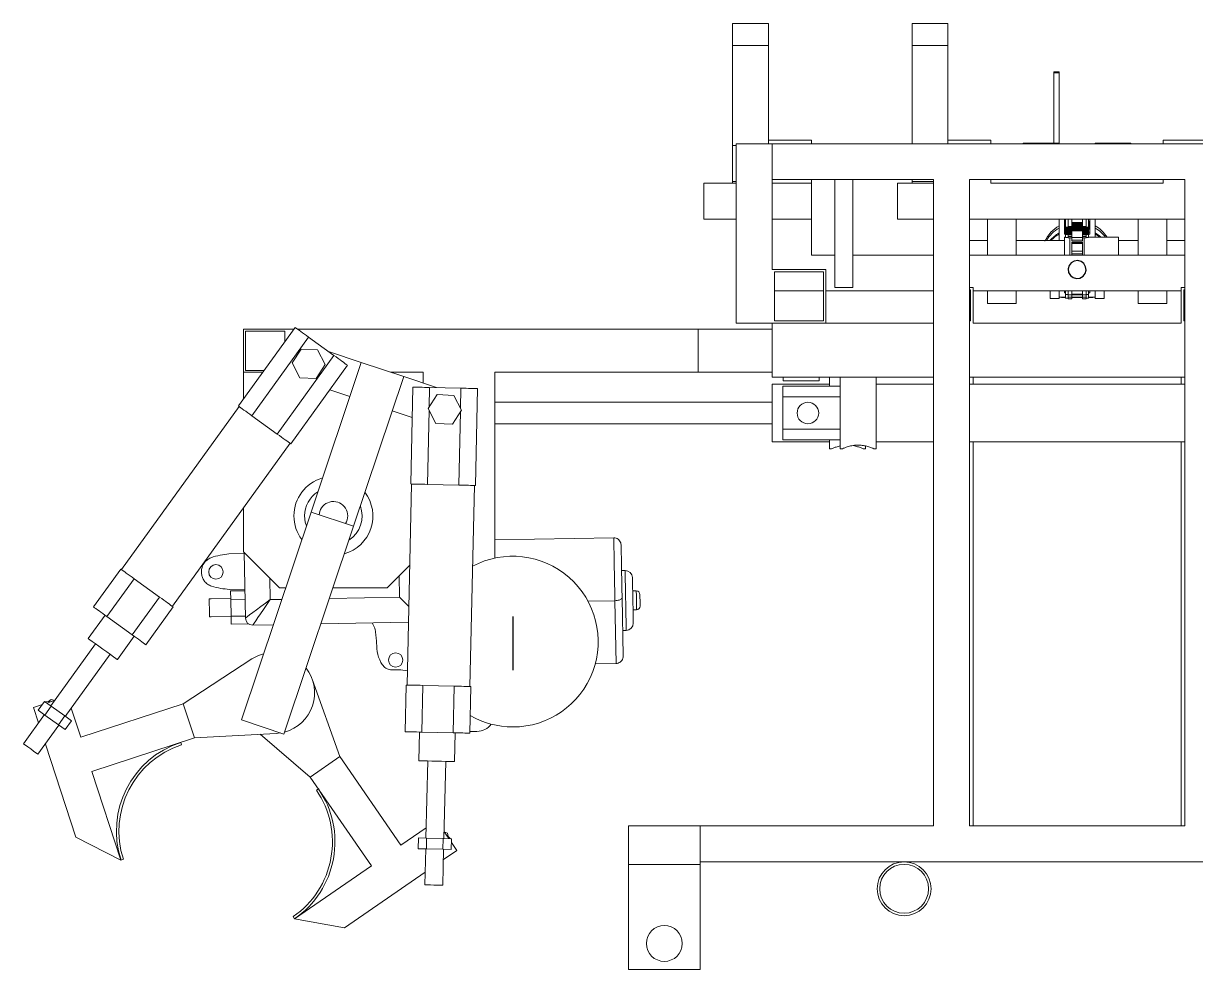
# Model space of a CAD drawing. Header units: millimetres. Extents: x 0 to 1189, y 0 to 841.
# Drawn here: x 503.9 to 569.3, y 189.7 to 242.4 of the extents above; entities that cross this region are included whole.
import ezdxf

# ---------------------------------------------------------------- set-up
doc = ezdxf.new("R2010")
doc.units = ezdxf.units.MM
doc.linetypes.add('CENTERX2', pattern=[20.32, 12.7, -2.54, 2.54, -2.54])

msp = doc.modelspace()

# ---------------------------------------------------------------- linework, layer by layer
at = {"color": 7, "linetype": 'Continuous', "lineweight": 15}
for p, q in [((545.456, 242.382), (543.456, 242.382)), ((555.456, 242.382), (553.456, 242.382)), ((545.456, 241.15), (543.456, 241.15)), ((543.456, 241.15), (543.456, 235.582)), ((545.456, 241.15), (545.456, 235.882)), ((555.456, 241.15), (553.456, 241.15)), ((553.456, 241.15), (553.456, 235.682)), ((555.456, 241.15), (555.456, 235.882)), ((561.656, 239.682), (561.356, 239.682)), ((561.356, 239.636), (561.356, 239.682)), ((561.356, 239.636), (561.656, 239.636)), ((561.356, 235.723), (561.356, 239.636)), ((561.656, 239.636), (561.656, 239.682)), ((561.656, 235.723), (561.656, 239.636)), ((545.456, 235.882), (547.856, 235.882)), ((545.456, 235.682), (545.456, 235.882)), ((547.856, 235.882), (547.856, 235.682)), ((555.456, 235.882), (555.456, 235.682)), ((557.856, 235.882), (555.456, 235.882)), ((557.856, 235.682), (557.856, 235.882)), ((567.456, 235.882), (567.456, 235.682)), ((569.856, 235.882), (567.456, 235.882)), ((543.656, 235.582), (543.456, 235.582)), ((543.456, 235.582), (543.456, 233.582)), ((545.656, 235.682), (543.656, 235.682)), ((543.656, 235.682), (543.656, 225.682)), ((545.656, 233.682), (545.656, 235.682)), ((545.656, 235.682), (579.656, 235.682)), ((561.656, 235.723), (559.656, 235.723)), ((559.656, 235.682), (559.656, 235.723)), ((561.656, 235.682), (561.656, 235.723)), ((563.656, 235.682), (563.656, 235.723)), ((563.656, 235.723), (565.656, 235.723)), ((565.656, 235.682), (565.656, 235.723)), ((541.856, 233.482), (541.856, 231.482)), ((541.856, 233.482), (543.656, 233.482)), ((543.656, 233.582), (543.456, 233.582)), ((543.456, 233.582), (543.456, 233.482)), ((545.656, 233.682), (554.656, 233.682)), ((545.656, 233.682), (545.656, 228.682)), ((547.856, 233.482), (545.656, 233.482)), ((547.856, 233.682), (547.856, 233.482)), ((547.856, 233.482), (547.856, 231.482)), ((549.156, 233.682), (549.156, 227.682)), ((550.156, 227.682), (550.156, 233.682)), ((552.656, 233.482), (552.656, 231.482)), ((554.656, 233.482), (552.656, 233.482)), ((553.456, 233.682), (553.456, 233.582)), ((554.656, 233.582), (553.456, 233.582)), ((553.456, 233.582), (553.456, 233.482)), ((554.656, 197.682), (554.656, 233.682)), ((556.656, 233.682), (568.656, 233.682)), ((556.656, 197.682), (556.656, 233.682)), ((557.856, 233.482), (557.856, 233.682)), ((567.456, 233.482), (557.856, 233.482)), ((567.456, 233.682), (567.456, 233.482)), ((568.656, 197.682), (568.656, 233.682)), ((541.856, 231.482), (543.656, 231.482)), ((545.656, 231.482), (547.856, 231.482)), ((547.856, 229.482), (547.856, 231.482)), ((554.656, 231.482), (552.656, 231.482)), ((568.656, 231.482), (556.656, 231.482)), ((557.656, 229.482), (557.656, 231.482)), ((559.256, 229.482), (559.256, 231.482)), ((561.656, 231.482), (561.656, 230.286)), ((561.956, 231.482), (561.956, 231.343)), ((561.956, 231.343), (562.016, 231.343)), ((561.956, 231.343), (561.956, 231.297)), ((561.956, 231.297), (562.016, 231.297)), ((561.956, 231.297), (561.956, 231.251)), ((561.956, 231.251), (562.016, 231.251)), ((561.956, 231.251), (561.956, 231.205)), ((561.956, 231.205), (562.016, 231.205)), ((561.956, 231.205), (561.956, 231.159)), ((562.016, 231.043), (562.016, 231.482)), ((562.156, 231.069), (562.156, 231.482)), ((562.356, 231.069), (562.356, 231.482)), ((562.356, 231.289), (562.956, 231.289)), ((562.356, 231.243), (562.956, 231.243)), ((562.956, 231.069), (562.956, 231.482)), ((563.156, 231.069), (563.156, 231.482)), ((563.296, 231.043), (563.296, 231.482)), ((563.296, 231.343), (563.356, 231.343)), ((563.296, 231.297), (563.356, 231.297)), ((563.296, 231.251), (563.356, 231.251)), ((563.296, 231.205), (563.356, 231.205)), ((563.356, 231.482), (563.356, 231.343)), ((563.356, 231.343), (563.356, 231.297)), ((563.356, 231.297), (563.356, 231.251)), ((563.356, 231.251), (563.356, 231.205)), ((563.356, 231.205), (563.356, 231.159)), ((563.656, 231.482), (563.656, 230.482)), ((566.056, 229.482), (566.056, 231.482)), ((567.656, 229.482), (567.656, 231.482)), ((561.956, 231.159), (562.016, 231.159)), ((561.956, 231.159), (561.956, 231.113)), ((561.956, 231.113), (562.016, 231.113)), ((561.956, 231.113), (561.956, 231.066)), ((561.956, 231.066), (562.016, 231.066)), ((561.956, 231.066), (561.956, 231.02)), ((561.956, 231.02), (562.016, 231.02)), ((561.956, 231.02), (561.956, 230.974)), ((561.956, 230.974), (562.016, 230.974)), ((561.956, 230.974), (561.956, 230.928)), ((561.956, 230.928), (562.016, 230.928)), ((561.956, 230.928), (561.956, 230.76)), ((561.956, 230.76), (562.016, 230.76)), ((561.956, 230.76), (561.956, 230.65)), ((561.956, 230.65), (562.016, 230.65)), ((562.016, 231.043), (562.156, 231.043)), ((562.016, 230.997), (562.016, 231.043)), ((562.016, 230.997), (562.156, 230.997)), ((562.016, 230.951), (562.016, 230.997)), ((562.016, 230.951), (562.156, 230.951)), ((562.016, 230.905), (562.016, 230.951)), ((562.016, 230.905), (562.156, 230.905)), ((562.016, 230.859), (562.016, 230.905)), ((562.016, 230.859), (562.156, 230.859)), ((562.016, 230.813), (562.016, 230.859)), ((562.016, 230.813), (562.156, 230.813)), ((562.016, 230.766), (562.016, 230.813)), ((562.016, 230.766), (562.156, 230.766)), ((562.016, 230.72), (562.016, 230.766)), ((562.016, 230.72), (562.156, 230.72)), ((562.016, 230.674), (562.016, 230.72)), ((562.016, 230.674), (562.156, 230.674)), ((562.016, 230.628), (562.016, 230.674)), ((562.016, 230.628), (562.156, 230.628)), ((562.016, 230.46), (562.016, 230.628)), ((562.156, 231.023), (562.156, 231.07)), ((562.156, 231.069), (562.356, 231.069)), ((562.156, 231.023), (562.356, 231.023)), ((562.156, 230.977), (562.156, 231.023)), ((562.156, 230.977), (562.356, 230.977)), ((562.156, 230.931), (562.156, 230.977)), ((562.156, 230.931), (562.356, 230.931)), ((562.156, 230.885), (562.156, 230.931)), ((562.156, 230.885), (562.356, 230.885)), ((562.156, 230.839), (562.156, 230.885)), ((562.156, 230.839), (562.356, 230.839)), ((562.156, 230.793), (562.156, 230.839)), ((562.156, 230.793), (562.356, 230.793)), ((562.156, 230.746), (562.156, 230.793)), ((562.156, 230.7), (562.156, 230.747)), ((562.156, 230.746), (562.356, 230.746)), ((562.156, 230.654), (562.156, 230.701)), ((562.156, 230.7), (562.356, 230.7)), ((562.156, 230.654), (562.356, 230.654)), ((562.156, 230.608), (562.156, 230.654)), ((562.156, 230.608), (562.356, 230.608)), ((562.156, 230.514), (562.156, 230.608)), ((562.356, 231.197), (562.956, 231.197)), ((562.356, 231.151), (562.956, 231.151)), ((562.356, 231.105), (562.956, 231.105)), ((562.356, 231.023), (562.356, 231.07)), ((562.356, 231.059), (562.956, 231.059)), ((562.356, 230.977), (562.356, 231.023)), ((562.356, 231.013), (562.956, 231.013)), ((562.356, 230.931), (562.356, 230.977)), ((562.356, 230.966), (562.956, 230.966)), ((562.356, 230.885), (562.356, 230.931)), ((562.356, 230.92), (562.956, 230.92)), ((562.356, 230.839), (562.356, 230.885)), ((562.356, 230.874), (562.956, 230.874)), ((562.356, 230.793), (562.356, 230.839)), ((562.356, 230.828), (562.956, 230.828)), ((562.356, 230.746), (562.356, 230.793)), ((562.356, 230.7), (562.356, 230.747)), ((562.356, 230.654), (562.356, 230.701)), ((562.356, 230.608), (562.356, 230.654)), ((562.356, 230.514), (562.356, 230.608)), ((562.356, 230.582), (562.356, 230.466)), ((562.956, 231.023), (562.956, 231.07)), ((562.956, 231.069), (563.156, 231.069)), ((562.956, 231.023), (563.156, 231.023)), ((562.956, 230.977), (562.956, 231.023)), ((562.956, 230.977), (563.156, 230.977)), ((562.956, 230.931), (562.956, 230.977)), ((562.956, 230.931), (563.156, 230.931)), ((562.956, 230.885), (562.956, 230.931)), ((562.956, 230.885), (563.156, 230.885)), ((562.956, 230.839), (562.956, 230.885)), ((562.956, 230.839), (563.156, 230.839)), ((562.956, 230.793), (562.956, 230.839)), ((562.956, 230.793), (563.156, 230.793)), ((562.956, 230.746), (562.956, 230.793)), ((562.956, 230.7), (562.956, 230.747)), ((562.956, 230.746), (563.156, 230.746)), ((562.956, 230.654), (562.956, 230.701)), ((562.956, 230.7), (563.156, 230.7)), ((562.956, 230.654), (563.156, 230.654)), ((562.956, 230.608), (562.956, 230.654)), ((562.956, 230.608), (563.156, 230.608)), ((562.956, 230.514), (562.956, 230.608)), ((562.956, 230.582), (562.956, 230.466)), ((563.156, 231.023), (563.156, 231.07)), ((563.156, 231.043), (563.296, 231.043)), ((563.156, 230.977), (563.156, 231.023)), ((563.156, 230.997), (563.296, 230.997)), ((563.156, 230.931), (563.156, 230.977)), ((563.156, 230.951), (563.296, 230.951)), ((563.156, 230.885), (563.156, 230.931)), ((563.156, 230.905), (563.296, 230.905)), ((563.156, 230.839), (563.156, 230.885)), ((563.156, 230.859), (563.296, 230.859)), ((563.156, 230.793), (563.156, 230.839)), ((563.156, 230.813), (563.296, 230.813)), ((563.156, 230.746), (563.156, 230.793)), ((563.156, 230.766), (563.296, 230.766)), ((563.156, 230.7), (563.156, 230.747)), ((563.156, 230.72), (563.296, 230.72)), ((563.156, 230.654), (563.156, 230.701)), ((563.156, 230.674), (563.296, 230.674)), ((563.156, 230.608), (563.156, 230.654)), ((563.156, 230.628), (563.296, 230.628)), ((563.156, 230.514), (563.156, 230.608)), ((563.296, 231.159), (563.356, 231.159)), ((563.296, 231.113), (563.356, 231.113)), ((563.296, 231.066), (563.356, 231.066)), ((563.296, 230.997), (563.296, 231.043)), ((563.296, 231.02), (563.356, 231.02)), ((563.296, 230.951), (563.296, 230.997)), ((563.296, 230.974), (563.356, 230.974)), ((563.296, 230.905), (563.296, 230.951)), ((563.296, 230.928), (563.356, 230.928)), ((563.296, 230.859), (563.296, 230.905)), ((563.296, 230.813), (563.296, 230.859)), ((563.296, 230.766), (563.296, 230.813)), ((563.296, 230.72), (563.296, 230.766)), ((563.296, 230.76), (563.356, 230.76)), ((563.296, 230.674), (563.296, 230.72)), ((563.296, 230.628), (563.296, 230.674)), ((563.296, 230.65), (563.356, 230.65)), ((563.296, 230.46), (563.296, 230.628)), ((563.356, 231.159), (563.356, 231.113)), ((563.356, 231.113), (563.356, 231.066)), ((563.356, 231.066), (563.356, 231.02)), ((563.356, 231.02), (563.356, 230.974)), ((563.356, 230.974), (563.356, 230.928)), ((563.356, 230.928), (563.356, 230.76)), ((563.356, 230.76), (563.356, 230.65)), ((557.656, 230.286), (556.656, 230.286)), ((561.956, 230.286), (559.256, 230.286)), ((562.016, 230.482), (561.956, 230.482)), ((561.956, 229.803), (561.956, 230.482)), ((562.016, 230.46), (562.156, 230.46)), ((562.156, 230.514), (562.356, 230.514)), ((562.156, 230.44), (562.156, 230.514)), ((562.156, 230.44), (562.316, 230.44)), ((562.356, 230.466), (562.956, 230.466)), ((562.356, 230.466), (562.356, 230.317)), ((562.356, 230.317), (562.956, 230.317)), ((562.356, 230.317), (562.356, 230.267)), ((562.956, 230.216), (562.356, 230.216)), ((562.356, 230.211), (562.956, 230.211)), ((562.356, 230.179), (562.356, 230.203)), ((562.356, 230.179), (562.956, 230.179)), ((562.356, 230.179), (562.356, 230.122)), ((562.356, 230.122), (562.956, 230.122)), ((563.156, 230.514), (562.956, 230.514)), ((562.956, 230.466), (562.956, 230.317)), ((562.956, 230.317), (562.956, 230.267)), ((562.956, 230.179), (562.956, 230.203)), ((562.956, 230.179), (562.956, 230.122)), ((562.996, 230.44), (563.156, 230.44)), ((563.156, 230.44), (563.156, 230.514)), ((563.156, 230.46), (563.296, 230.46)), ((564.956, 230.482), (563.296, 230.482)), ((564.956, 229.803), (564.956, 230.482)), ((566.056, 230.286), (564.956, 230.286)), ((568.656, 230.286), (567.656, 230.286)), ((549.156, 229.482), (547.856, 229.482)), ((554.656, 229.482), (550.156, 229.482)), ((568.656, 229.482), (556.656, 229.482)), ((561.956, 229.482), (561.956, 229.803)), ((562.356, 229.704), (562.356, 229.88)), ((562.356, 229.704), (562.956, 229.704)), ((562.356, 229.704), (562.356, 229.546)), ((562.356, 229.546), (562.956, 229.546)), ((562.356, 229.546), (562.356, 229.482)), ((562.956, 229.704), (562.956, 229.88)), ((562.956, 229.704), (562.956, 229.546)), ((562.956, 229.546), (562.956, 229.482)), ((564.956, 229.482), (564.956, 229.803)), ((548.656, 228.682), (545.656, 228.682)), ((548.656, 225.682), (548.656, 228.682)), ((548.516, 228.542), (545.796, 228.542)), ((545.796, 228.542), (545.796, 225.822)), ((548.516, 225.822), (548.516, 228.542)), ((548.516, 227.482), (545.796, 227.482)), ((554.656, 227.482), (548.656, 227.482)), ((549.656, 227.682), (549.156, 227.682)), ((550.156, 227.682), (549.656, 227.682)), ((556.856, 227.682), (556.656, 227.682)), ((556.716, 227.542), (556.656, 227.542)), ((556.716, 227.482), (556.656, 227.482)), ((556.716, 225.822), (556.716, 227.542)), ((556.856, 225.682), (556.856, 227.682)), ((568.456, 227.482), (556.856, 227.482)), ((557.656, 226.782), (557.656, 227.482)), ((559.256, 226.782), (559.256, 227.482)), ((561.156, 227.482), (561.156, 227.055)), ((561.656, 227.482), (561.656, 227.055)), ((561.956, 227.482), (561.956, 227.372)), ((561.956, 227.372), (562.016, 227.372)), ((562.016, 227.482), (562.016, 227.282)), ((562.016, 227.282), (562.156, 227.282)), ((562.016, 227.072), (562.016, 227.282)), ((562.156, 227.482), (562.156, 227.282)), ((562.156, 227.282), (562.156, 227.262)), ((562.356, 227.482), (562.956, 227.482)), ((562.356, 227.482), (562.356, 227.262)), ((562.356, 227.305), (562.956, 227.305)), ((562.356, 227.297), (562.956, 227.297)), ((562.956, 227.482), (562.956, 227.262)), ((563.156, 227.482), (563.156, 227.282)), ((563.156, 227.282), (563.296, 227.282)), ((563.156, 227.282), (563.156, 227.262)), ((563.296, 227.482), (563.296, 227.282)), ((563.296, 227.372), (563.356, 227.372)), ((563.296, 227.072), (563.296, 227.282)), ((563.356, 227.482), (563.356, 227.372)), ((563.656, 227.482), (563.656, 227.055)), ((564.156, 227.482), (564.156, 227.055)), ((566.056, 226.782), (566.056, 227.482)), ((567.656, 226.782), (567.656, 227.482)), ((568.456, 227.682), (568.456, 225.682)), ((568.656, 227.682), (568.456, 227.682)), ((568.656, 227.542), (568.596, 227.542)), ((568.596, 227.542), (568.596, 225.822)), ((568.656, 227.482), (568.596, 227.482)), ((557.656, 226.782), (559.256, 226.782)), ((561.156, 227.055), (561.656, 227.055)), ((561.656, 227.139), (562.016, 227.139)), ((561.75, 227.139), (561.784, 227.123)), ((561.784, 227.123), (562.016, 227.123)), ((562.016, 227.072), (562.156, 227.072)), ((562.156, 227.262), (562.356, 227.262)), ((562.156, 227.141), (562.156, 227.262)), ((562.156, 227.141), (562.356, 227.141)), ((562.156, 227.052), (562.156, 227.141)), ((562.156, 227.052), (562.356, 227.052)), ((562.356, 227.272), (562.956, 227.272)), ((562.356, 227.141), (562.356, 227.262)), ((562.356, 227.052), (562.356, 227.141)), ((562.356, 227.139), (562.956, 227.139)), ((562.356, 227.123), (562.956, 227.123)), ((562.956, 227.262), (563.156, 227.262)), ((562.956, 227.141), (562.956, 227.262)), ((563.156, 227.141), (562.956, 227.141)), ((562.956, 227.052), (562.956, 227.141)), ((562.956, 227.052), (563.156, 227.052)), ((563.156, 227.141), (563.156, 227.262)), ((563.156, 227.052), (563.156, 227.141)), ((563.156, 227.072), (563.296, 227.072)), ((563.296, 227.139), (563.656, 227.139)), ((563.296, 227.123), (563.527, 227.123)), ((563.527, 227.123), (563.561, 227.139)), ((563.656, 227.055), (564.156, 227.055)), ((566.056, 226.782), (567.656, 226.782)), ((515.92, 221.076), (519.08, 225.455)), ((519.005, 225.351), (516.215, 225.351)), ((516.215, 222.951), (516.215, 225.351)), ((541.537, 225.351), (519.223, 225.351)), ((541.537, 222.951), (541.537, 225.351)), ((541.537, 225.351), (545.656, 225.351)), ((548.656, 225.682), (543.656, 225.682)), ((545.656, 225.682), (545.656, 222.682)), ((545.796, 225.822), (548.516, 225.822)), ((554.656, 225.682), (548.656, 225.682)), ((556.656, 225.822), (556.716, 225.822)), ((568.456, 225.682), (556.856, 225.682)), ((568.596, 225.822), (568.656, 225.822)), ((516.315, 225.251), (516.315, 223.051)), ((518.515, 225.251), (516.315, 225.251)), ((516.672, 220.533), (519.832, 224.911)), ((518.515, 224.672), (518.515, 225.251)), ((521.246, 223.891), (519.832, 224.911)), ((519.412, 224.248), (518.914, 223.47)), ((520.335, 224.206), (519.412, 224.248)), ((520.76, 223.386), (520.335, 224.206)), ((522.762, 223.503), (520.937, 224.114)), ((518.086, 219.512), (521.246, 223.891)), ((518.914, 223.47), (519.339, 222.65)), ((519.969, 215.168), (522.762, 223.503)), ((520.262, 222.608), (520.76, 223.386)), ((525.133, 222.708), (522.762, 223.503)), ((517.273, 222.951), (516.215, 222.951)), ((516.215, 222.951), (516.215, 221.485)), ((516.315, 223.051), (517.345, 223.051)), ((518.839, 218.969), (521.999, 223.348)), ((526.215, 222.951), (524.408, 222.951)), ((526.215, 222.951), (526.215, 222.346)), ((541.537, 222.951), (530.215, 222.951)), ((530.215, 222.951), (530.215, 212.601)), ((541.537, 222.951), (545.656, 222.951)), ((519.339, 222.65), (520.262, 222.608)), ((522.34, 214.374), (525.133, 222.708)), ((526.956, 222.097), (525.133, 222.708)), ((525.527, 216.729), (525.651, 222.127)), ((526.553, 221.012), (526.579, 222.106)), ((528.322, 222.066), (526.579, 222.106)), ((528.296, 220.94), (528.322, 222.066)), ((554.656, 222.682), (545.656, 222.682)), ((548.856, 222.282), (545.656, 222.282)), ((545.656, 219.082), (545.656, 222.282)), ((549.456, 222.182), (546.256, 222.182)), ((546.256, 221.582), (546.256, 222.182)), ((546.279, 222.482), (546.279, 222.682)), ((546.279, 222.482), (548.279, 222.482)), ((548.279, 222.482), (548.279, 222.682)), ((548.856, 222.182), (548.856, 222.682)), ((549.456, 218.682), (549.456, 222.682)), ((551.456, 218.682), (551.456, 222.682)), ((554.656, 222.282), (551.456, 222.282)), ((568.656, 222.682), (556.656, 222.682)), ((568.656, 222.282), (556.656, 222.282)), ((556.856, 222.282), (556.856, 222.682)), ((568.456, 222.282), (568.456, 222.682)), ((522.127, 221.606), (521.012, 221.98)), ((526.998, 221.707), (526.5, 220.928)), ((527.921, 221.664), (526.998, 221.707)), ((528.345, 220.844), (527.921, 221.664)), ((529.126, 216.646), (529.25, 222.045)), ((546.256, 221.582), (546.256, 219.782)), ((549.456, 221.582), (546.256, 221.582)), ((515.96, 221.047), (509.406, 211.965)), ((525.612, 220.438), (524.497, 220.812)), ((526.455, 216.707), (526.549, 220.833)), ((526.5, 220.928), (526.925, 220.108)), ((527.848, 220.066), (528.345, 220.844)), ((528.198, 216.667), (528.292, 220.76)), ((545.656, 221.282), (530.215, 221.282)), ((518.086, 219.512), (516.672, 220.533)), ((526.925, 220.108), (527.848, 220.066)), ((530.215, 220.082), (545.656, 220.082)), ((549.456, 219.782), (546.256, 219.782)), ((546.256, 219.182), (546.256, 219.782)), ((512.244, 209.916), (518.798, 218.998)), ((545.656, 219.082), (548.856, 219.082)), ((546.256, 219.182), (549.456, 219.182)), ((548.856, 218.682), (548.856, 219.182)), ((550.856, 218.682), (550.856, 218.829)), ((551.456, 219.082), (554.656, 219.082)), ((556.656, 219.082), (568.656, 219.082)), ((556.856, 197.682), (556.856, 219.082)), ((568.456, 197.682), (568.456, 219.082)), ((548.856, 218.682), (548.956, 218.682)), ((549.456, 218.682), (549.567, 218.682)), ((550.744, 218.682), (550.856, 218.682)), ((551.356, 218.682), (551.456, 218.682)), ((525.577, 216.728), (525.32, 205.531)), ((528.198, 216.667), (526.455, 216.707)), ((528.819, 205.45), (529.076, 216.647)), ((516.09, 203.591), (519.969, 215.168)), ((516.215, 215.419), (516.215, 212.951)), ((519.969, 215.168), (522.34, 214.374)), ((520.456, 215.205), (520.418, 215.018)), ((518.46, 202.797), (522.34, 214.374)), ((536.839, 213.73), (530.215, 213.611)), ((516.215, 212.951), (518.215, 210.951)), ((516.251, 212.916), (516.316, 209.263)), ((515.391, 212.847), (516.251, 212.862)), ((507.844, 209.885), (509.366, 211.994)), ((513.868, 211.917), (513.871, 211.722)), ((524.215, 210.951), (525.473, 212.209)), ((537.472, 211.906), (537.272, 211.903)), ((508.597, 209.342), (510.118, 211.451)), ((511.532, 210.43), (510.118, 211.451)), ((510.011, 208.322), (511.532, 210.43)), ((514.296, 210.326), (514.396, 210.328)), ((515.496, 210.348), (514.396, 210.329)), ((515.427, 210.847), (516.287, 210.863)), ((515.489, 210.772), (516.289, 210.786)), ((515.489, 210.772), (515.497, 210.285)), ((518.556, 210.951), (518.215, 210.951)), ((524.215, 210.951), (521.193, 210.951)), ((537.357, 207.142), (537.299, 210.399)), ((538.092, 210.776), (537.892, 210.772)), ((510.763, 207.779), (512.285, 209.887)), ((515.497, 210.285), (516.297, 210.299)), ((515.497, 210.285), (515.514, 209.362)), ((536.902, 210.23), (535.404, 210.203)), ((536.902, 210.23), (536.964, 206.731)), ((537.911, 209.724), (538.111, 209.727)), ((508.493, 209.417), (507.557, 208.12)), ((510.011, 208.322), (508.597, 209.342)), ((514.414, 209.33), (514.314, 209.328)), ((514.414, 209.329), (515.514, 209.349)), ((515.514, 209.362), (516.314, 209.376)), ((515.514, 209.362), (515.522, 208.925)), ((520.518, 208.938), (525.4, 209.025)), ((515.522, 208.925), (516.486, 208.943)), ((516.723, 208.87), (517.866, 208.89)), ((537.331, 208.572), (537.531, 208.575)), ((507.962, 207.827), (505.467, 204.369)), ((509.178, 206.949), (510.115, 208.247)), ((506.278, 203.784), (508.773, 207.242)), ((516.678, 206.983), (512.847, 204.487)), ((536.964, 206.731), (535.806, 206.71)), ((520.038, 205.849), (521.574, 201.543)), ((525.21, 202.932), (525.27, 205.532)), ((526.138, 202.911), (526.198, 205.51)), ((527.941, 205.47), (526.198, 205.51)), ((527.881, 202.871), (527.941, 205.47)), ((528.809, 202.85), (528.869, 205.449)), ((504.497, 204.283), (505.001, 204.448)), ((505.123, 204.617), (504.772, 204.131)), ((505.123, 204.617), (505.498, 204.347)), ((505.164, 204.588), (505.534, 204.622)), ((505.247, 204.528), (505.684, 204.671)), ((505.487, 204.733), (505.35, 204.605)), ((505.686, 204.673), (505.487, 204.733)), ((512.847, 204.487), (507.144, 202.623)), ((512.847, 204.487), (513.469, 202.586)), ((505.116, 203.883), (503.945, 202.261)), ((504.78, 203.418), (504.497, 204.283)), ((504.772, 204.131), (505.146, 203.861)), ((505.498, 204.347), (505.146, 203.861)), ((505.146, 203.861), (505.895, 203.32)), ((505.498, 204.347), (506.247, 203.807)), ((506.247, 203.807), (505.895, 203.32)), ((506.247, 203.807), (506.621, 203.536)), ((507.144, 202.623), (506.613, 204.249)), ((504.756, 201.676), (505.926, 203.298)), ((505.895, 203.32), (506.27, 203.05)), ((506.621, 203.536), (506.27, 203.05)), ((516.09, 203.591), (518.46, 202.797)), ((507.765, 200.722), (513.469, 202.586)), ((513.469, 202.586), (518.033, 202.835)), ((519.928, 200.407), (517.133, 202.786)), ((518.033, 202.835), (518.27, 202.86)), ((526.01, 202.914), (525.973, 201.314)), ((527.881, 202.871), (526.138, 202.911)), ((527.973, 201.269), (528.009, 202.868)), ((529.215, 202.951), (528.811, 202.951)), ((506.858, 197.059), (505.165, 202.242)), ((512.752, 202.205), (512.708, 202.338)), ((521.574, 201.543), (519.928, 200.407)), ((521.574, 201.543), (524.982, 196.605)), ((526.473, 201.303), (526.374, 197.003)), ((527.374, 196.98), (527.473, 201.28)), ((509.381, 195.78), (507.765, 200.722)), ((523.336, 195.469), (519.928, 200.407)), ((520.267, 199.669), (520.382, 199.749)), ((524.982, 196.605), (526.387, 197.575)), ((527.644, 196.974), (527.382, 197.353)), ((527.383, 197.354), (527.578, 197.282)), ((527.578, 197.282), (527.626, 197.001)), ((537.656, 197.682), (537.656, 195.542)), ((541.656, 197.682), (537.656, 197.682)), ((541.656, 197.682), (541.656, 195.682)), ((554.656, 197.682), (541.656, 197.682)), ((568.656, 197.682), (556.656, 197.682)), ((509.381, 195.78), (506.858, 197.059)), ((525.951, 197.013), (525.937, 196.413)), ((525.951, 197.013), (526.412, 197.002)), ((526.412, 197.002), (526.399, 196.402)), ((526.412, 197.002), (527.336, 196.981)), ((527.336, 196.981), (527.322, 196.381)), ((527.336, 196.981), (527.798, 196.97)), ((527.748, 196.971), (527.609, 197.097)), ((527.798, 196.97), (527.784, 196.37)), ((528.094, 196.323), (527.793, 196.759)), ((525.937, 196.413), (526.399, 196.402)), ((526.36, 196.403), (526.315, 194.404)), ((526.399, 196.402), (527.322, 196.381)), ((527.314, 194.381), (527.36, 196.38)), ((527.322, 196.381), (527.784, 196.37)), ((527.347, 195.808), (528.094, 196.323)), ((509.381, 195.78), (509.514, 195.823)), ((519.057, 192.515), (523.336, 195.469)), ((541.656, 195.542), (537.656, 195.542)), ((537.656, 189.682), (537.656, 195.542)), ((583.656, 195.682), (541.656, 195.682)), ((541.656, 195.542), (541.656, 195.682)), ((541.656, 189.682), (541.656, 195.542)), ((521.839, 192.006), (526.331, 195.106)), ((519.057, 192.515), (518.977, 192.631)), ((519.057, 192.515), (521.839, 192.006)), ((541.656, 189.682), (537.656, 189.682))]:
    msp.add_line(p, q, dxfattribs=at)
at = {"color": 8, "linetype": 'Continuous', "lineweight": 15}
for p, q in [((562.256, 229.482), (562.256, 230.44)), ((563.056, 230.44), (563.056, 229.482)), ((524.875, 211.611), (524.896, 210.416)), ((517.698, 210.288), (517.676, 211.49)), ((524.896, 210.416), (520.99, 210.346)), ((518.338, 210.299), (517.698, 210.288))]:
    msp.add_line(p, q, dxfattribs=at)
at = {"color": 7, "linetype": 'CENTERX2'}
msp.add_line((531.215, 209.351), (531.215, 206.351), dxfattribs=at)
at = {"color": 7, "linetype": 'Continuous', "flags": 128}
msp.add_lwpolyline([(562.984, 228.297), (563.103, 228.452), (563.155, 228.64), (563.13, 228.833), (563.033, 229.002), (562.878, 229.122), (562.69, 229.173), (562.496, 229.148), (562.327, 229.051), (562.208, 228.896), (562.157, 228.708), (562.182, 228.515), (562.279, 228.346), (562.433, 228.226), (562.621, 228.175), (562.815, 228.2), (562.984, 228.297)], dxfattribs=at)
at = {"color": 7, "linetype": 'Continuous', "lineweight": 15, "flags": 128}
for points in [[(519.832, 224.911), (519.713, 224.998), (519.599, 225.08), (519.492, 225.157), (519.393, 225.229), (519.301, 225.295), (519.218, 225.355), (519.144, 225.408), (519.08, 225.455)], [(521.999, 223.348), (521.935, 223.394), (521.861, 223.448), (521.778, 223.508), (521.686, 223.574), (521.586, 223.646), (521.479, 223.723), (521.366, 223.805), (521.246, 223.891)], [(526.579, 222.106), (526.431, 222.109), (526.291, 222.113), (526.159, 222.116), (526.036, 222.118), (525.923, 222.121), (525.821, 222.123), (525.73, 222.125), (525.651, 222.127)], [(529.25, 222.045), (529.171, 222.046), (529.08, 222.049), (528.977, 222.051), (528.864, 222.054), (528.741, 222.056), (528.609, 222.059), (528.469, 222.063), (528.322, 222.066)], [(516.672, 220.533), (516.553, 220.619), (516.439, 220.701), (516.332, 220.778), (516.233, 220.85), (516.141, 220.916), (516.058, 220.976), (515.984, 221.03), (515.92, 221.076)], [(518.839, 218.969), (518.775, 219.015), (518.701, 219.069), (518.618, 219.129), (518.526, 219.195), (518.426, 219.267), (518.319, 219.344), (518.206, 219.426), (518.086, 219.512)], [(526.455, 216.707), (526.307, 216.711), (526.167, 216.714), (526.035, 216.717), (525.912, 216.72), (525.799, 216.722), (525.697, 216.725), (525.606, 216.727), (525.527, 216.729)], [(529.126, 216.646), (529.047, 216.648), (528.956, 216.65), (528.853, 216.652), (528.74, 216.655), (528.617, 216.658), (528.485, 216.661), (528.345, 216.664), (528.198, 216.667)], [(519.615, 214.951), (519.652, 214.607), (519.712, 214.401)], [(536.839, 213.73), (536.84, 213.694), (536.842, 213.588), (536.845, 213.413), (536.849, 213.174), (536.855, 212.875), (536.861, 212.522), (536.868, 212.122), (536.876, 211.684), (536.884, 211.216), (536.893, 210.728), (536.902, 210.23)], [(537.299, 210.399), (537.29, 210.899), (537.281, 211.381), (537.273, 211.833), (537.266, 212.243), (537.26, 212.6), (537.254, 212.894), (537.25, 213.118), (537.248, 213.265), (537.246, 213.333)], [(510.118, 211.451), (509.999, 211.537), (509.885, 211.619), (509.778, 211.696), (509.678, 211.768), (509.587, 211.834), (509.504, 211.894), (509.43, 211.948), (509.366, 211.994)], [(537.924, 208.982), (537.923, 209.019), (537.922, 209.127), (537.918, 209.301), (537.914, 209.529), (537.91, 209.799), (537.904, 210.095), (537.899, 210.4), (537.894, 210.697), (537.889, 210.967), (537.885, 211.195), (537.882, 211.368), (537.88, 211.477), (537.879, 211.513), (537.879, 211.513)], [(512.285, 209.887), (512.221, 209.933), (512.147, 209.987), (512.064, 210.047), (511.972, 210.113), (511.872, 210.185), (511.765, 210.262), (511.652, 210.344), (511.532, 210.43)], [(514.296, 210.326), (514.297, 210.281), (514.299, 210.171), (514.302, 210.012), (514.305, 209.827), (514.309, 209.642), (514.311, 209.483), (514.313, 209.373), (514.314, 209.328)], [(524.896, 210.416), (525.178, 210.144), (525.42, 209.911)], [(538.307, 209.931), (538.307, 209.955), (538.306, 210.026), (538.304, 210.131), (538.301, 210.255), (538.299, 210.379), (538.297, 210.484), (538.296, 210.555), (538.296, 210.579), (538.296, 210.579)], [(508.597, 209.342), (508.477, 209.428), (508.364, 209.51), (508.257, 209.588), (508.157, 209.66), (508.065, 209.726), (507.982, 209.786), (507.908, 209.839), (507.844, 209.885)], [(517.698, 210.288), (517.428, 210.088), (517.169, 209.896), (516.93, 209.718), (516.72, 209.563), (516.549, 209.436), (516.421, 209.341), (516.342, 209.283), (516.316, 209.263)], [(516.723, 208.87), (516.741, 208.897), (516.797, 208.978), (516.887, 209.109), (517.008, 209.285), (517.156, 209.5), (517.325, 209.745), (517.507, 210.011), (517.698, 210.288)], [(514.414, 209.329), (514.414, 209.329), (514.414, 209.329), (514.414, 209.329), (514.414, 209.33)], [(508.367, 207.535), (508.149, 207.693), (507.946, 207.839), (507.775, 207.962), (507.648, 208.054), (507.574, 208.108), (507.557, 208.12)], [(510.763, 207.779), (510.699, 207.825), (510.625, 207.878), (510.542, 207.938), (510.451, 208.005), (510.351, 208.077), (510.244, 208.154), (510.13, 208.236), (510.011, 208.322)], [(509.178, 206.949), (509.161, 206.962), (509.087, 207.015), (508.96, 207.107), (508.789, 207.231), (508.586, 207.377), (508.367, 207.535)], [(517.323, 207.271), (517.043, 207.175), (516.678, 206.983)], [(526.198, 205.51), (526.05, 205.514), (525.91, 205.517), (525.778, 205.52), (525.655, 205.523), (525.542, 205.525), (525.44, 205.528), (525.349, 205.53), (525.27, 205.532)], [(528.869, 205.449), (528.79, 205.451), (528.699, 205.453), (528.596, 205.455), (528.483, 205.458), (528.36, 205.461), (528.228, 205.464), (528.088, 205.467), (527.941, 205.47)], [(526.138, 202.911), (525.991, 202.914), (525.851, 202.918), (525.719, 202.921), (525.596, 202.923), (525.483, 202.926), (525.38, 202.928), (525.289, 202.931), (525.21, 202.932)], [(528.809, 202.85), (528.73, 202.852), (528.639, 202.854), (528.536, 202.856), (528.423, 202.859), (528.3, 202.861), (528.168, 202.864), (528.028, 202.868), (527.881, 202.871)], [(504.507, 201.856), (504.352, 201.968), (504.197, 202.08), (504.065, 202.175), (503.976, 202.238), (503.945, 202.261), (503.945, 202.261)], [(504.756, 201.676), (504.726, 201.698), (504.638, 201.761), (504.507, 201.856)], [(526.973, 201.291), (526.703, 201.298), (526.453, 201.303), (526.242, 201.308), (526.085, 201.312), (525.994, 201.314), (525.973, 201.314)], [(527.973, 201.269), (527.952, 201.269), (527.86, 201.271), (527.703, 201.275), (527.492, 201.28), (527.243, 201.285), (526.973, 201.291)], [(527.007, 194.388), (526.816, 194.392), (526.625, 194.396), (526.462, 194.4), (526.353, 194.403), (526.315, 194.404), (526.315, 194.404)], [(527.314, 194.381), (527.277, 194.381), (527.169, 194.384), (527.007, 194.388)]]:
    msp.add_lwpolyline(points, dxfattribs=at)
at = {"color": 8, "linetype": 'Continuous', "lineweight": 15, "flags": 128}
for points in [[(537.472, 211.906), (537.473, 211.87), (537.474, 211.762), (537.478, 211.588), (537.482, 211.355), (537.487, 211.073), (537.492, 210.755), (537.499, 210.415), (537.505, 210.067), (537.511, 209.726), (537.516, 209.408), (537.521, 209.126), (537.526, 208.893), (537.529, 208.719), (537.531, 208.612), (537.531, 208.575)], [(538.092, 210.776), (538.092, 210.767), (538.094, 210.697), (538.096, 210.567), (538.099, 210.395), (538.102, 210.203), (538.106, 210.018), (538.108, 209.864), (538.11, 209.763), (538.111, 209.727)]]:
    msp.add_lwpolyline(points, dxfattribs=at)
at = {"color": 7, "linetype": 'Continuous', "lineweight": 15}
for centre, radius in [((547.656, 220.682), 0.6), ((514.67, 211.834), 0.404), ((524.683, 206.924), 0.4), ((553.016, 194.182), 1.5), ((553.016, 194.182), 1.36), ((539.656, 191.136), 1)]:
    msp.add_circle(centre, radius, dxfattribs=at)
for centre, radius, start, end in [((562.655, 229.385), 2, 119.99129, 154.15023), ((562.655, 229.255), 2, 119.99177, 148.96327), ((562.656, 228.984), 2, 119.99534, 139.40483), ((562.655, 228.922), 2, 119.99267, 136.99713), ((562.656, 229.385), 2, 33.29404, 60.00755), ((562.656, 229.254), 2, 37.88381, 60.00732), ((562.655, 228.984), 2.001, 48.51693, 60.00474), ((562.656, 228.921), 2, 51.30584, 60.0066), ((521.215, 214.951), 2.2, 106.09692, 180), ((521.215, 214.951), 1.6, 122.84856, 180), ((521.215, 214.951), 2.2, 286.09692, 36.84985), ((521.215, 214.951), 0.8, 327.72819, 161.47339), ((521.215, 214.951), 2.2, 180, 216.84985), ((521.215, 214.951), 1.6, 302.84856, 20.09822), ((531.215, 207.951), 4.756, 270, 118.1342), ((537.479, 211.506), 0.4, 1.02162, 91.02162), ((514.178, 210.325), 0.218, 0.90646, 1.08624), ((538.096, 210.576), 0.2, 1.02162, 91.02162), ((538.107, 209.927), 0.2, 271.02162, 1.02162), ((516.716, 209.27), 0.4, 181.02162, 271.02162), ((537.524, 208.975), 0.4, 271.02162, 1.02162), ((517.91, 205.09), 2.259, 285.07773, 37.86904), ((531.215, 207.951), 4.756, 239.92506, 270), ((529.215, 203.951), 1, 270, 323.00288), ((514.324, 197.395), 5.2, 108.09909, 198.09909), ((514.324, 197.395), 5.06, 108.09909, 198.09909), ((516.103, 196.795), 5.06, 304.61643, 34.61643), ((516.103, 196.795), 5.2, 304.61643, 34.61643)]:
    msp.add_arc(centre, radius, start, end, dxfattribs=at)
for points, knots in [([(543.456, 242.382), (543.456, 242.349), (543.456, 242.287), (543.456, 242), (543.456, 241.618), (543.456, 241.305), (543.456, 241.15)], [0, 0, 0, 0, 0.3224228, 0.6020333, 0.8032842, 1, 1, 1, 1]), ([(545.456, 242.382), (545.456, 242.349), (545.456, 242.287), (545.456, 242), (545.456, 241.618), (545.456, 241.305), (545.456, 241.15)], [0, 0, 0, 0, 0.3224228, 0.6020333, 0.8032842, 1, 1, 1, 1]), ([(553.456, 242.382), (553.456, 242.349), (553.456, 242.287), (553.456, 242), (553.456, 241.618), (553.456, 241.305), (553.456, 241.15)], [0, 0, 0, 0, 0.3224228, 0.6020333, 0.8032842, 1, 1, 1, 1]), ([(555.456, 242.382), (555.456, 242.349), (555.456, 242.287), (555.456, 242), (555.456, 241.618), (555.456, 241.305), (555.456, 241.15)], [0, 0, 0, 0, 0.3224228, 0.6020333, 0.8032842, 1, 1, 1, 1]), ([(562.356, 230.122), (562.356, 230.072), (562.356, 229.97), (562.356, 229.855), (562.356, 229.761), (562.356, 229.704)], [0, 0, 0, 0, 0.275593, 0.55781, 1, 1, 1, 1]), ([(562.956, 230.122), (562.956, 230.072), (562.956, 229.97), (562.956, 229.855), (562.956, 229.761), (562.956, 229.704)], [0, 0, 0, 0, 0.275593, 0.55781, 1, 1, 1, 1]), ([(548.956, 218.682), (548.965, 218.687), (548.982, 218.695), (549.124, 218.753), (549.284, 218.814), (549.416, 218.839), (549.456, 218.847)], [0, 0, 0, 0, 0.285174, 0.569786, 0.869201, 1, 1, 1, 1]), ([(549.567, 218.688), (549.564, 218.686), (549.554, 218.682), (549.63, 218.716), (549.785, 218.778), (550.024, 218.851), (550.316, 218.9), (550.616, 218.897), (550.884, 218.851), (551.116, 218.782), (551.288, 218.713), (551.352, 218.684), (551.355, 218.683), (551.356, 218.682)], [0, 0, 0, 0, 0.0390815, 0.1360976, 0.2361918, 0.3445387, 0.4555224, 0.5569011, 0.6519674, 0.7532371, 0.8636557, 0.9727646, 1, 1, 1, 1]), ([(550.17, 218.868), (550.176, 218.867), (550.272, 218.857), (550.438, 218.804), (550.635, 218.737), (550.747, 218.686), (550.745, 218.687), (550.744, 218.688)], [0, 0, 0, 0, 0.0150706, 0.2685036, 0.5472931, 0.8344371, 1, 1, 1, 1]), ([(536.839, 213.73), (536.882, 213.726), (536.967, 213.72), (537.081, 213.661), (537.174, 213.571), (537.232, 213.458), (537.246, 213.374), (537.246, 213.333), (537.246, 213.333)], [0, 0, 0, 0, 0.193695, 0.387174, 0.586572, 0.800439, 0.996825, 1, 1, 1, 1]), ([(515.391, 212.847), (515.231, 212.819), (514.896, 212.761), (514.474, 212.676), (514.165, 212.506), (514.001, 212.327), (513.897, 212.124), (513.878, 211.986), (513.868, 211.917)], [0, 0, 0, 0, 0.251518, 0.524514, 0.655829, 0.786322, 0.89335, 1, 1, 1, 1]), ([(515.427, 210.847), (515.265, 210.87), (514.928, 210.916), (514.504, 210.986), (514.19, 211.144), (514.019, 211.318), (513.908, 211.516), (513.884, 211.654), (513.871, 211.722)], [0, 0, 0, 0, 0.2515174, 0.5245146, 0.6558284, 0.7863213, 0.8933511, 1, 1, 1, 1]), ([(536.902, 210.23), (536.944, 210.232), (537.029, 210.237), (537.142, 210.264), (537.232, 210.303), (537.287, 210.35), (537.299, 210.383), (537.299, 210.398), (537.299, 210.399)], [0, 0, 0, 0, 0.193696, 0.387176, 0.586578, 0.800445, 0.996826, 1, 1, 1, 1]), ([(525.338, 206.323), (525.172, 206.35), (524.91, 206.393), (524.553, 206.363), (524.261, 206.381), (524.018, 206.551), (523.794, 206.886), (523.626, 207.391), (523.632, 207.931), (523.567, 208.36), (523.555, 208.702), (523.432, 208.893), (523.37, 208.989)], [0, 0, 0, 0, 0.12759, 0.202388, 0.274241, 0.34642, 0.419135, 0.581304, 0.744059, 0.82943, 0.914672, 1, 1, 1, 1]), ([(537.357, 207.142), (537.357, 207.141), (537.358, 207.101), (537.346, 207.016), (537.293, 206.901), (537.204, 206.808), (537.091, 206.745), (537.006, 206.735), (536.964, 206.731)], [0, 0, 0, 0, 0.003174, 0.199561, 0.413426, 0.612827, 0.806304, 1, 1, 1, 1])]:
    msp.add_open_spline(points, degree=3, knots=knots, dxfattribs=at)

doc.saveas('drawing.dxf')
